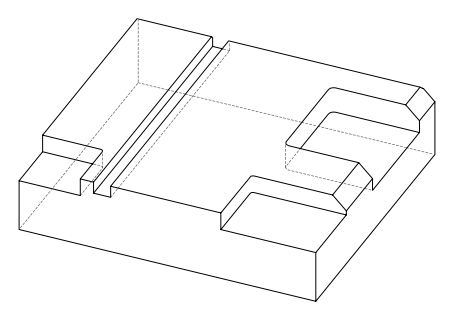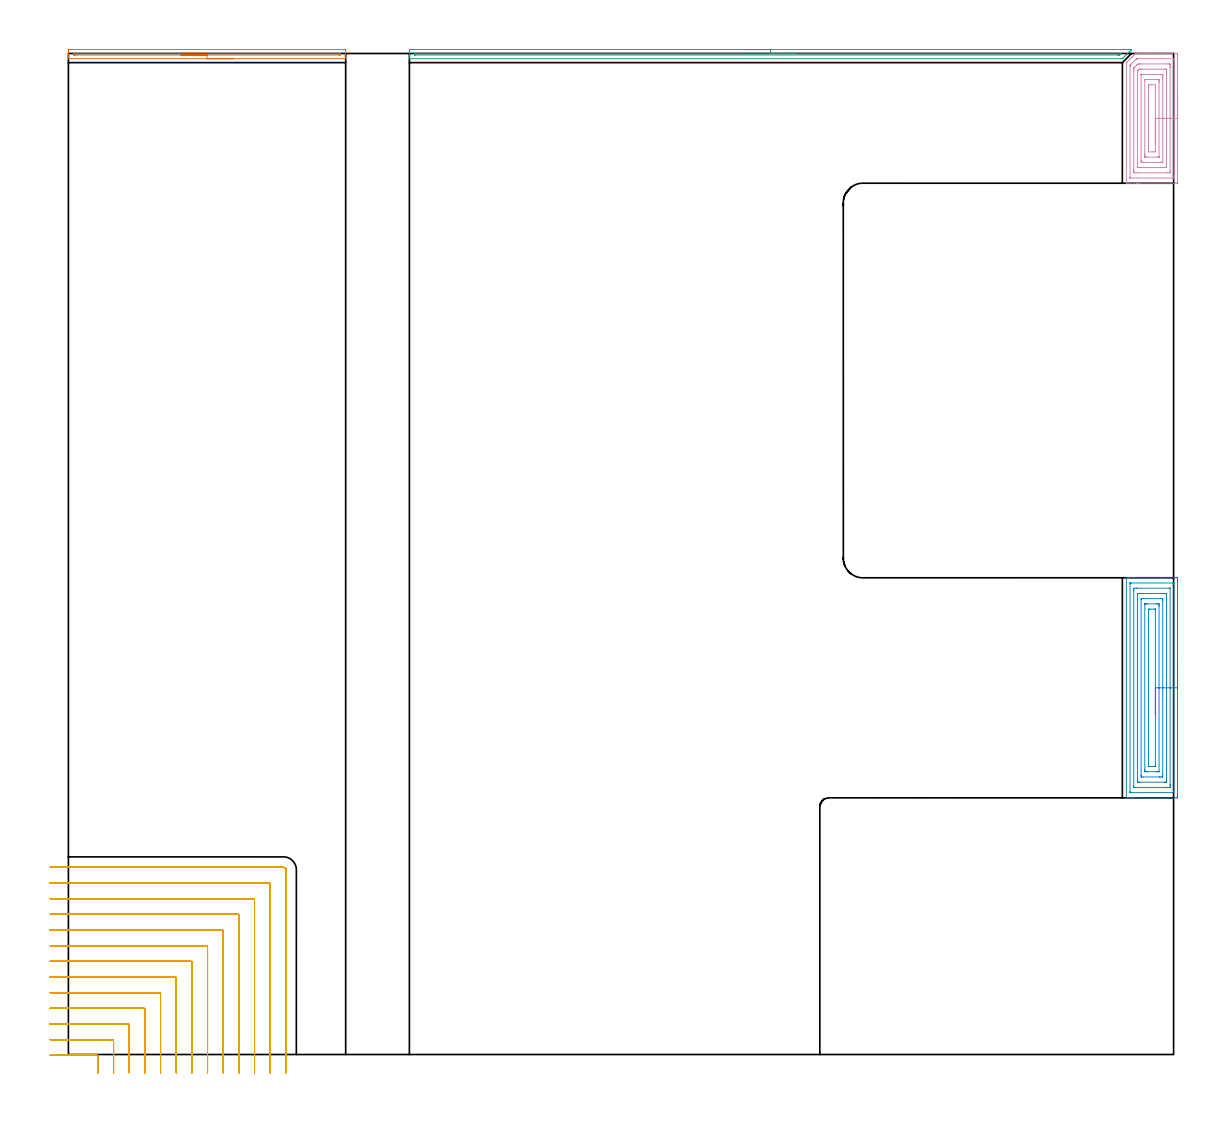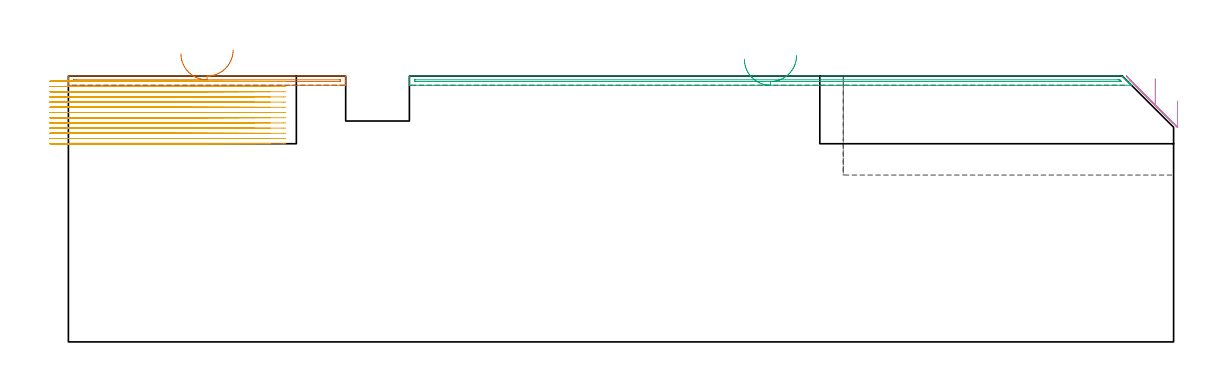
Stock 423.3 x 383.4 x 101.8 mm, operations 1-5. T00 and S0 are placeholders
(PLAN: 8 operations, 4 tool changes, 271.1 min)
(1 AREA_MILL | FG_CHAMFER_SURFACE | UGT0205_001 | 1.85 min | 665 mm3)
(2 AREA_MILL_1 | FG_CHAMFER_SURFACE_1 | UGT0205_001 | 5.1 min | 19206 mm3)
(3 AREA_MILL_2 | FG_CHAMFER_SURFACE_2 | UGT0205_001 | 4.55 min | 1719 mm3)
(4 AREA_MILL_3 | FG_CHAMFER_SURFACE_3 | UGT0205_001 | 3.14 min | 11022 mm3)
(5 MILL_CORNER_NOTCH_RECTANGULAR | CORNER_NOTCH_RECTANGULAR | NXT0201_009 | Follow Part, ap 2, ae 75% | 36.75 min | 171029 mm3)
(6 MILL_CORNER_NOTCH_RECTANGULAR_1 | CORNER_NOTCH_RECTANGULAR_1 | NXT0201_008 | Follow Part, ap 1.5, ae 75% | 125.67 min | 343431 mm3)
(7 MILL_SLOT | SLOT_PARTIAL_RECTANGULAR | NXT0201_011 | Follow Part, ap 3, ae 75% | 88.8 min | 720566 mm3)
(8 MILL_RECTANGULAR_SLOT | SLOT_RECTANGULAR | UGT0201_106 | Follow Part, ap 6, ae 75% | 5.25 min | 160859 mm3)
(TOOL UGT0205_001 | Chamfer Mill 20 x 3 x 45 deg. | D20 FL50 Z2)
(TOOL NXT0201_009 | ENDMILL 8mm [2P460-0800-NA 1630] | D8 FL26 Z6)
(TOOL NXT0201_008 | ENDMILL 6mm [2P460-0600-NA 1630] | D6 FL26 Z6)
(TOOL NXT0201_011 | ENDMILL 12mm [2P460-1200-NA 1630] | D12 FL38 Z6)
(TOOL UGT0201_106 | End Mill 24 mm | D24 FL25 Z2)
(OP 1 AREA_MILL)
G17 G21 G94 G90
T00 M6
G54
G17 G0 G90 X63.1 Y381.4 S1061 M3
G43 Z111.8 H0
G94 G1 X63.062 Z110.928 F250.
X62.948 Z110.063
X62.759 Z109.212
X62.497 Z108.38
X62.163 Z107.574
X61.76 Z106.8
X61.292 Z106.064
X60.76 Z105.372
X60.171 Z104.729
X59.528 Z104.139
X58.836 Z103.608
X58.1 Z103.14
X57.326 Z102.737
X56.52 Z102.403
X55.688 Z102.141
X54.836 Z101.952
X53.972 Z101.838
X53.1 Z101.8
X0.13
X0.01 Y381.406 Z101.792
X0. Y381.65 Z101.548
Y382.343 Z100.857
Y383.078 Z100.122
Y383.59 Z99.606
Y383.846 Z99.351
Y384.47 Z98.727
Y384.726 Z98.471
X0.002 Y384.891 Z98.305
X0.347 Y384.9 Z98.3
X105.625
X105.853 Y384.899 Z98.301
X106.198 Y384.891 Z98.305
X106.2 Y384.726 Z98.471
Y383.59 Z99.606
Y383.078 Z100.122
Y381.65 Z101.549
X106.19 Y381.406 Z101.792
X106.07 Y381.4 Z101.8
X53.1
Y382.814 Z100.386
X3.035
X2.355 Y382.815 Z100.385
X2.248 Y382.816 Z100.384
X2.018 Y382.821 Z100.379
X2.01 Y382.895 Z100.305
X2.003 Y383.058 Z100.142
X2.004 Y383.317 Z99.883
X2.009 Y383.449 Z99.751
X2.013 Y383.481 Z99.719
X2.017 Y383.482 Z99.718
X2.038 Y383.484 Z99.716
X2.131 Y383.485 Z99.715
X2.319 Y383.486 Z99.714
X103.845 Y383.485 Z99.715
X103.952 Y383.484 Z99.716
X104.182 Y383.479 Z99.721
X104.19 Y383.405 Z99.795
X104.196 Y383.243 Z99.957
X104.19 Y382.975 Z100.225
X104.175 Y382.821 Z100.379
X103.845 Y382.816 Z100.384
X103.739 Y382.815 Z100.385
X53.1 Y382.814 Z100.386
X52.228 Z100.424
X51.364 Z100.538
X50.512 Z100.726
X49.68 Z100.989
X48.874 Z101.323
X48.1 Z101.725
X47.364 Z102.194
X46.672 Z102.725
X46.029 Z103.315
X45.44 Z103.958
X44.908 Z104.65
X44.44 Z105.386
X44.037 Z106.16
X43.703 Z106.966
X43.441 Z107.798
X43.252 Z108.649
X43.138 Z109.514
X43.1 Z110.386
G0 Z111.8
M5
M2
(OP 2 AREA_MILL_1)
G17 G21 G94 G90
T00 M6
G54
G17 G0 G90 X424.8 Y150.45 S1061 M3
G43 Z111.8 H0
Z92.2
G94 G1 Y150.412 Z91.328 F250.
Y150.298 Z90.463
Y150.109 Z89.612
Y149.847 Z88.78
Y149.513 Z87.974
Y149.11 Z87.2
Y148.642 Z86.464
Y148.11 Z85.772
Y147.521 Z85.129
Y146.878 Z84.54
Y146.186 Z84.008
Y145.45 Z83.54
Y144.676 Z83.137
Y143.87 Z82.803
Y143.038 Z82.541
Y142.187 Z82.352
Y141.322 Z82.238
Y140.45 Z82.2
Y98.916
X424.796 Y98.528 Z82.202
X424.792 Y98.31 Z82.206
X424.57 Y98.3 Z82.427
X408.971 Z98.024
X408.361 Z98.634
X407.811 Z99.186
X407.475 Z99.521
X406.926 Z100.07
X406.59 Z100.405
X405.919 Z101.081
X405.583 Z101.417
X405.224 Z101.767
X405.203 Y98.308 Z101.788
X405.2 Y98.469 Z101.8
Y182.431
X405.203 Y182.591 Z101.788
X405.223 Y182.6 Z101.767
X405.583 Z101.417
X405.919 Z101.081
X406.59 Z100.405
X407.811 Z99.186
X408.361 Z98.634
X418.404 Z88.594
X423.685 Z83.312
X424.295 Y182.596 Z82.702
X424.792 Y182.591 Z82.206
X424.795 Y182.488 Z82.203
X424.799 Y181.984 Z82.201
X424.8 Y181.475 Z82.2
Y140.45
X423.386 Z83.614
Y100.702
X423.385 Y100.485 Z83.615
X423.382 Y100.377 Z83.618
X423.379 Y100.326 Z83.621
X423.372 Y100.31 Z83.628
X423.322 Y100.307 Z83.678
X422.923 Y100.301 Z84.077
X406.988 Z100.012
X406.743 Y100.305 Z100.257
X406.632 Y100.31 Z100.368
X406.621 Y100.315 Z100.379
X406.618 Y100.333 Z100.382
X406.616 Y100.381 Z100.384
X406.614 Y100.48 Z100.386
Y100.678
Y180.198
X406.615 Y180.415 Z100.385
X406.618 Y180.523 Z100.382
X406.621 Y180.574 Z100.379
X406.629 Y180.59 Z100.371
X406.678 Y180.592 Z100.322
X407.077 Y180.599 Z99.923
X423.012 Y180.6 Z83.988
X423.257 Y180.595 Z83.743
X423.368 Y180.59 Z83.632
X423.379 Y180.585 Z83.621
X423.382 Y180.567 Z83.618
X423.385 Y180.519 Z83.615
X423.386 Y180.42 Z83.614
Y180.222
Y140.45
X421.972 Z85.028
X421.971 Y103.382 Z85.029
X421.97 Y103.048 Z85.03
X421.966 Y102.489 Z85.034
X421.965 Y102.33 Z85.035
X421.818 Y102.309 Z85.182
X421.639 Y102.305 Z85.361
X420.941 Y102.3 Z86.059
X420.754 Z86.246
X408.361 Y102.301 Z98.639
X408.174 Y102.303 Z98.826
X408.049 Y102.308 Z98.951
X408.034 Y102.311 Z98.966
X408.032 Y102.315 Z98.968
X408.03 Y102.337 Z98.97
X408.028 Y102.824 Z98.972
X408.029 Y177.518 Z98.971
X408.03 Y177.852 Z98.97
X408.034 Y178.411 Z98.966
X408.035 Y178.57 Z98.965
X408.182 Y178.591 Z98.818
X408.361 Y178.595 Z98.639
X409.059 Y178.6 Z97.941
X409.246 Z97.754
X421.639 Y178.599 Z85.361
X421.827 Y178.597 Z85.173
X421.951 Y178.592 Z85.049
X421.966 Y178.589 Z85.034
X421.968 Y178.585 Z85.032
X421.97 Y178.563 Z85.03
X421.971 Y178.523 Z85.029
X421.972 Y178.411 Z85.028
Y140.45
X420.557 Z86.443
Y105.168
X420.556 Y104.475 Z86.444
X420.553 Y104.375 Z86.447
X420.551 Y104.322 Z86.449
X420.514 Y104.31 Z86.486
X420.299 Y104.305 Z86.701
X419.869 Y104.3 Z87.131
X410.106 Z96.894
X409.694 Y104.305 Z97.306
X409.489 Y104.31 Z97.511
X409.449 Y104.315 Z97.551
X409.447 Y104.35 Z97.553
X409.445 Y104.409 Z97.555
X409.443 Y104.97 Z97.557
Y105.168
Y175.732
X409.444 Y176.425 Z97.556
X409.447 Y176.525 Z97.553
X409.449 Y176.578 Z97.551
X409.487 Y176.59 Z97.513
X409.701 Y176.594 Z97.299
X410.131 Y176.6 Z96.869
X419.894 Z87.106
X420.306 Y176.595 Z86.694
X420.511 Y176.59 Z86.489
X420.551 Y176.585 Z86.449
X420.554 Y176.55 Z86.446
X420.555 Y176.491 Z86.445
X420.557 Y175.93 Z86.443
Y175.732
Y140.45
X419.143 Z87.857
Y106.795
X419.141 Y106.633 Z87.859
X419.136 Y106.321 Z87.864
X418.984 Y106.31 Z88.016
X418.744 Y106.303 Z88.256
X418.098 Y106.3 Z88.902
X417.862 Z89.138
X411.665 Z95.335
X411.016 Y106.304 Z95.984
X410.924 Y106.306 Z96.076
X410.873 Y106.31 Z96.127
X410.864 Y106.473 Z96.136
X410.859 Y106.794 Z96.141
X410.858 Y106.955 Z96.142
Y174.105
X410.859 Y174.267 Z96.141
X410.864 Y174.579 Z96.136
X411.016 Y174.59 Z95.984
X411.256 Y174.597 Z95.744
X411.902 Y174.6 Z95.098
X412.138 Z94.862
X418.335 Z88.665
X418.984 Y174.596 Z88.016
X419.076 Y174.594 Z87.924
X419.127 Y174.591 Z87.873
X419.136 Y174.427 Z87.864
X419.141 Y174.106 Z87.859
X419.143 Y173.945 Z87.857
Y140.45
X417.729 Z89.271
X417.728 Y108.481 Z89.272
X417.727 Y108.351 Z89.273
X417.725 Y108.32 Z89.275
X417.723 Y108.311 Z89.277
X417.712 Y108.308 Z89.288
X417.648 Y108.302 Z89.352
X417.213 Y108.3 Z89.787
X416.765 Z90.235
X413.224 Z93.776
X412.787 Y108.301 Z94.213
X412.335 Y108.304 Z94.665
X412.283 Y108.31 Z94.717
X412.278 Y108.361 Z94.722
X412.274 Y108.741 Z94.726
X412.272 Y109.261 Z94.728
Y172.419
X412.273 Y172.549 Z94.727
X412.275 Y172.58 Z94.725
X412.277 Y172.589 Z94.723
X412.288 Y172.592 Z94.712
X412.352 Y172.598 Z94.648
X412.787 Y172.6 Z94.213
X413.235 Z93.765
X416.776 Z90.224
X417.213 Y172.599 Z89.787
X417.665 Y172.596 Z89.335
X417.717 Y172.59 Z89.283
X417.722 Y172.539 Z89.278
X417.726 Y172.159 Z89.274
X417.728 Y171.639 Z89.272
X417.729 Y140.45 Z89.271
X416.315 Z90.685
X416.314 Y110.528 Z90.686
X416.308 Y110.318 Z90.692
X415.894 Y110.305 Z91.106
X415.668 Y110.301 Z91.332
X413.898 Y110.3 Z93.102
X413.775 Y110.303 Z93.225
X413.753 Y110.306 Z93.247
X413.692 Y110.324 Z93.308
X413.686 Y110.514 Z93.314
X413.685 Y110.528 Z93.315
X413.686 Y170.372 Z93.314
X413.692 Y170.582 Z93.308
X414.106 Y170.595 Z92.894
X414.332 Y170.599 Z92.668
X416.103 Y170.6 Z90.897
X416.225 Y170.597 Z90.775
X416.247 Y170.594 Z90.753
X416.308 Y170.576 Z90.692
X416.314 Y170.386 Z90.686
X416.315 Y170.372 Z90.685
Y140.45
Y139.578 Z90.723
Y138.714 Z90.837
Y137.862 Z91.026
Y137.03 Z91.288
Y136.224 Z91.622
Y135.45 Z92.025
Y134.714 Z92.494
Y134.022 Z93.025
Y133.379 Z93.614
Y132.79 Z94.257
Y132.259 Z94.949
Y131.79 Z95.685
Y131.387 Z96.459
Y131.053 Z97.265
Y130.791 Z98.097
Y130.602 Z98.949
Y130.488 Z99.814
Y130.45 Z100.685
G0 Z111.8
M5
M2
(OP 3 AREA_MILL_2)
G17 G21 G94 G90
T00 M6
G54
G17 G0 G90 X258.9 Y384.9 S1061 M3
G43 Z111.8 H0
Z108.3
G94 G1 X258.938 Z107.428 F250.
X259.052 Z106.563
X259.241 Z105.712
X259.503 Z104.88
X259.837 Z104.074
X260.24 Z103.3
X260.708 Z102.564
X261.24 Z101.872
X261.829 Z101.229
X262.472 Z100.64
X263.164 Z100.108
X263.9 Z99.64
X264.674 Z99.237
X265.48 Z98.903
X266.312 Z98.641
X267.164 Z98.452
X268.028 Z98.338
X268.9 Z98.3
X407.169
X407.183 Y384.895 Z98.304
X407.169 Y384.872 Z98.327
X407.099 Y384.798 Z98.401
X407.083 Y384.782 Z98.417
X406.871 Y384.57 Z98.628
X406.771 Y384.47 Z98.728
X406.573 Y384.273 Z98.927
X406.485 Y384.185 Z99.015
X406.331 Y384.03 Z99.167
X406.275 Y383.974 Z99.224
X405.644 Y383.344 Z99.856
X405.452 Y383.15 Z100.046
X404.804 Y382.504 Z100.696
X404.572 Y382.27 Z100.926
X403.964 Y381.664 Z101.536
X403.891 Y381.591 Z101.608
X403.706 Y381.404 Z101.79
X403.444 Y381.4 Z101.8
X130.78
X130.601 Y381.396 Z101.794
X130.6 Y381.746 Z101.453
Y382.002 Z101.198
Y382.71 Z100.485
Y383.944 Z99.253
X130.605 Y384.47 Z98.725
X130.61 Y384.891 Z98.304
X130.795 Y384.895 Z98.302
X131.227 Y384.9 Z98.3
X268.9
Y383.486 Z99.714
X402.997 Y383.485 Z99.715
X403.105 Y383.484 Z99.716
X403.262 Y383.479 Z99.721
X403.317 Y383.477 Z99.723
X403.306 Y383.464 Z99.736
X403.219 Y383.372 Z99.828
X403.098 Y383.248 Z99.952
X402.997 Y383.147 Z100.053
X402.776 Y382.928 Z100.272
X402.701 Y382.856 Z100.344
X402.671 Y382.832 Z100.368
X402.654 Y382.821 Z100.379
X402.614 Y382.819 Z100.381
X402.444 Y382.816 Z100.384
X402.103 Y382.814 Z100.386
X401.997
X132.908 Y382.815 Z100.385
X132.645 Y382.82 Z100.38
X132.618 Y382.821 Z100.379
X132.61 Y382.835 Z100.365
X132.604 Y382.87 Z100.33
X132.602 Y382.904 Z100.296
Y383.116 Z100.084
X132.61 Y383.475 Z99.725
X132.971 Y383.485 Z99.715
X133.015
X268.9 Y383.486 Z99.714
X269.772 Z99.752
X270.636 Z99.866
X271.488 Z100.055
X272.32 Z100.317
X273.126 Z100.651
X273.9 Z101.054
X274.636 Z101.523
X275.328 Z102.054
X275.971 Z102.643
X276.56 Z103.286
X277.092 Z103.978
X277.56 Z104.714
X277.963 Z105.488
X278.297 Z106.294
X278.559 Z107.126
X278.748 Z107.978
X278.862 Z108.843
X278.9 Z109.714
G0 Z111.8
M5
M2
(OP 4 AREA_MILL_3)
G17 G21 G94 G90
T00 M6
G54
G17 G0 G90 X424.8 Y368.55 S1061 M3
G43 Z111.8 H0
Z92.2
G94 G1 Y368.512 Z91.328 F250.
Y368.398 Z90.463
Y368.209 Z89.612
Y367.947 Z88.78
Y367.613 Z87.974
Y367.21 Z87.2
Y366.742 Z86.464
Y366.21 Z85.772
Y365.621 Z85.129
Y364.978 Z84.54
Y364.286 Z84.008
Y363.55 Z83.54
Y362.776 Z83.137
Y361.97 Z82.803
Y361.138 Z82.541
Y360.286 Z82.352
Y359.422 Z82.238
Y358.55 Z82.2
Y334.205
X424.797 Y333.704 Z82.199
X424.796 Y333.702 Z82.2
X424.295 Y333.7 Z82.701
X410.131 Z96.863
X409.37 Z97.628
X409.246 Z97.752
X405.339 Y333.701 Z101.659
X405.205 Y333.71 Z101.793
X405.2 Y333.762 Z101.8
Y379.797
X405.204 Y379.895 Z101.789
X405.216 Y379.913 Z101.778
X405.385 Y380.085 Z101.615
X405.539 Y380.239 Z101.46
X405.705 Y380.406 Z101.292
X406.424 Y381.124 Z100.575
X406.59 Y381.291 Z100.407
X407.309 Y382.01 Z99.69
X407.475 Y382.177 Z99.522
X408.195 Y382.895 Z98.805
X408.361 Y383.062 Z98.637
X408.49 Y383.19 Z98.508
X408.693 Y383.39 Z98.304
X408.739 Y383.4 Z98.259
X412.912 Z94.087
X413.672 Z93.322
X424.295 Z82.701
X424.679 Y383.396 Z82.317
X424.791 Y383.39 Z82.205
X424.799 Y383.277 Z82.198
X424.8 Y382.895 Z82.2
Y358.55
X423.386 Z83.614
X423.385 Y335.975 Z83.615
X423.381 Y335.761 Z83.619
X423.379 Y335.716 Z83.621
X423.259 Y335.71 Z83.741
X423.076 Y335.704 Z83.924
X422.8 Y335.7 Z84.2
X406.714 Y335.701 Z100.286
X406.676 Y335.702 Z100.324
X406.637 Y335.706 Z100.363
X406.623 Y335.71 Z100.377
X406.621 Y335.722 Z100.379
X406.618 Y335.766 Z100.382
X406.614 Y335.951 Z100.386
Y335.975
Y378.469
X406.616 Y378.684 Z100.384
X406.619 Y378.791 Z100.381
X406.621 Y378.842 Z100.379
X406.642 Y378.88 Z100.358
X406.85 Y379.094 Z100.15
X407.104 Y379.354 Z99.896
X408.874 Y381.124 Z98.126
X409.062 Y381.309 Z97.939
X409.124 Y381.367 Z97.876
X409.147 Y381.385 Z97.853
X409.178 Y381.39 Z97.822
X409.246 Y381.394 Z97.754
X409.856 Y381.4 Z97.144
X423.286 Y381.399 Z83.714
X423.324 Y381.398 Z83.676
X423.363 Y381.394 Z83.637
X423.377 Y381.39 Z83.623
X423.379 Y381.378 Z83.621
X423.382 Y381.334 Z83.618
X423.386 Y381.149 Z83.614
Y381.124
Y358.55
X421.972 Z85.028
X421.971 Y338.631 Z85.029
X421.969 Y338.301 Z85.031
X421.965 Y337.746 Z85.035
X421.681 Y337.704 Z85.319
X421.639 Y337.703 Z85.361
X420.8 Y337.7 Z86.2
X409.292 Z97.708
X408.404 Y337.702 Z98.596
X408.361 Y337.706 Z98.639
X408.035 Y337.746 Z98.965
X408.032 Y338.075 Z98.968
X408.029 Y338.631 Z98.971
Y338.963
Y377.03
X408.032 Y377.583 Z98.968
X408.034 Y377.749 Z98.966
X408.037 Y377.826 Z98.963
X408.076 Y377.868 Z98.924
X408.361 Y378.16 Z98.639
X408.957 Y378.758 Z98.043
X409.246 Y379.045 Z97.754
X409.402 Y379.198 Z97.598
X409.565 Y379.354 Z97.435
X410.087 Y379.398 Z96.913
X410.131 Y379.399 Z96.869
X410.97 Y379.4 Z96.03
X420.708 Z86.292
X421.596 Y379.398 Z85.404
X421.639 Y379.394 Z85.361
X421.965 Y379.354 Z85.035
X421.968 Y379.025 Z85.032
X421.971 Y378.469 Z85.029
Y378.137
X421.972 Y358.55 Z85.028
X420.557 Z86.443
Y340.599
X420.556 Y340.402 Z86.444
X420.55 Y339.721 Z86.45
X419.869 Y339.705 Z87.131
X419.684 Y339.701 Z87.316
X410.833 Y339.7 Z96.167
X410.131 Y339.701 Z96.869
X409.945 Y339.703 Z97.055
X409.45 Y339.717 Z97.55
X409.444 Y340.203 Z97.556
X409.443 Y340.402 Z97.557
Y375.813
X409.445 Y376.499 Z97.555
X409.447 Y376.698 Z97.553
X409.45 Y376.779 Z97.55
X409.508 Y376.847 Z97.492
X409.61 Y376.956 Z97.39
X409.74 Y377.089 Z97.26
X409.871 Y377.218 Z97.129
X409.977 Y377.319 Z97.023
X410.046 Y377.383 Z96.954
X410.131 Y377.39 Z96.869
X410.318 Y377.397 Z96.682
X411.016 Y377.4 Z95.984
X411.2 Z95.8
X419.869 Y377.399 Z87.131
X420.055 Y377.397 Z86.945
X420.55 Y377.383 Z86.45
X420.556 Y376.897 Z86.444
X420.557 Y376.698 Z86.443
Y358.55
X419.143 Z87.857
Y342.013
X419.141 Y341.854 Z87.859
X419.138 Y341.748 Z87.862
X419.136 Y341.715 Z87.864
X419.129 Y341.71 Z87.871
X419.102 Y341.706 Z87.898
X418.984 Y341.702 Z88.016
X418.571 Y341.7 Z88.429
X418.098 Z88.902
X411.488 Y341.701 Z95.512
X411.016 Y341.707 Z95.984
X410.866 Y341.71 Z96.134
X410.86 Y342.013 Z96.14
X410.858 Y342.172 Z96.142
X410.857 Y342.332 Z96.143
Y343.058
Y375.087
X410.859 Y375.246 Z96.141
X410.862 Y375.352 Z96.138
X410.864 Y375.385 Z96.136
X410.871 Y375.39 Z96.129
X410.898 Y375.394 Z96.102
X411.016 Y375.398 Z95.984
X411.429 Y375.4 Z95.571
X411.902 Z95.098
X418.512 Y375.399 Z88.488
X418.984 Y375.393 Z88.016
X419.134 Y375.39 Z87.866
X419.14 Y375.087 Z87.86
X419.142 Y374.928 Z87.858
X419.143 Y374.768 Z87.857
Y374.042
Y358.55
X417.729 Z89.271
Y343.814
X417.728 Y343.75 Z89.272
X417.725 Y343.719 Z89.275
X417.723 Y343.711 Z89.277
X417.699 Y343.708 Z89.301
X417.455 Y343.701 Z89.545
X412.787 Z94.213
X412.544 Y343.704 Z94.456
X412.382 Y343.71 Z94.618
X412.278 Y343.718 Z94.722
X412.276 Y343.772 Z94.724
X412.273 Y343.943 Z94.727
X412.271 Y344.459 Z94.729
Y344.828
Y373.286
X412.272 Y373.35 Z94.728
X412.275 Y373.381 Z94.725
X412.277 Y373.389 Z94.723
X412.301 Y373.392 Z94.699
X412.545 Y373.399 Z94.455
X417.213 Z89.787
X417.456 Y373.396 Z89.544
X417.618 Y373.39 Z89.382
X417.722 Y373.382 Z89.278
X417.724 Y373.328 Z89.276
X417.727 Y373.157 Z89.273
X417.729 Y372.641 Z89.271
Y372.272
Y358.55
X416.315 Z90.685
Y346.612
X416.309 Y345.732 Z90.691
X416.308 Y345.714 Z90.692
X415.456 Y345.7 Z91.544
X413.686 Z93.314
X413.685 Y370.488 Z93.315
X413.691 Y371.368 Z93.309
X413.692 Y371.386 Z93.308
X414.544 Y371.4 Z92.456
X416.314 Z90.686
X416.315 Y358.55 Z90.685
Y357.678 Z90.723
Y356.814 Z90.837
Y355.962 Z91.026
Y355.13 Z91.288
Y354.324 Z91.622
Y353.55 Z92.025
Y352.814 Z92.494
Y352.122 Z93.025
Y351.479 Z93.614
Y350.89 Z94.257
Y350.358 Z94.95
Y349.89 Z95.685
Y349.487 Z96.459
Y349.153 Z97.265
Y348.891 Z98.097
Y348.702 Z98.949
Y348.588 Z99.814
Y348.55 Z100.685
G0 Z111.8
M5
M2
(OP 5 MILL_CORNER_NOTCH_RECTANGULAR)
G17 G21 G94 G90
T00 M6
G54
G17 G0 G90 X11.3 Y-7. S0 M3
G43 Z111.8 H1
Z99.808
G94 G1 Y-4. F250.
Y-0.695 F500.
G3 X10.905 Y-0.3 R0.4
G1 X-3.989
X-6.989 F250.
G0 Z111.8
X17.3 Y-7.
Z99.808
G1 Y-4.
Y5.305 F500.
G3 X16.905 Y5.7 R0.4
G1 X-4.
X-7. F250.
G0 Z111.8
X23.3 Y-7.
Z99.808
G1 Y-4.
Y11.305 F500.
G3 X22.905 Y11.7 R0.4
G1 X-4.
X-7. F250.
G0 Z111.8
X29.3 Y-7.
Z99.808
G1 Y-4.
Y17.304 F500.
G3 X28.904 Y17.7 R0.4
G1 X-4.
X-7. F250.
G0 Z111.8
X35.3 Y-7.
Z99.808
G1 Y-4.
Y23.304 F500.
G3 X34.904 Y23.7 R0.4
G1 X-4.
X-7. F250.
G0 Z111.8
X41.3 Y-7.
Z99.808
G1 Y-4.
Y29.304 F500.
G3 X40.904 Y29.7 R0.4
G1 X-4.
X-7. F250.
G0 Z111.8
X47.3 Y-7.
Z99.808
G1 Y-4.
Y35.304 F500.
G3 X46.904 Y35.7 R0.4
G1 X-4.
X-7. F250.
G0 Z111.8
X53.3 Y-7.
Z99.808
G1 Y-4.
Y41.304 F500.
G3 X52.904 Y41.7 R0.4
G1 X-4.
X-7. F250.
G0 Z111.8
X59.3 Y-7.
Z99.808
G1 Y-4.
Y47.304 F500.
G3 X58.903 Y47.7 R0.4
G1 X-4.
X-7. F250.
G0 Z111.8
X65.3 Y-7.
Z99.808
G1 Y-4.
Y53.303 F500.
G3 X64.903 Y53.7 R0.4
G1 X-4.
X-7. F250.
G0 Z111.8
X71.3 Y-7.
Z99.808
G1 Y-4.
Y59.303 F500.
G3 X70.903 Y59.7 R0.4
G1 X-4.
X-7. F250.
G0 Z111.8
X77.3 Y-7.
Z99.808
G1 Y-4.
Y65.303 F500.
G3 X76.903 Y65.7 R0.4
G1 X-4.
X-7. F250.
G0 Z111.8
X83.3 Y-7.
Z99.808
G1 Y-4.
Y70.8 F500.
G3 X82.4 Y71.7 R0.9
G1 X-4.
X-7. F250.
G0 Z111.8
X11.3 Y-7.
Z97.815
G1 Y-4.
Y-0.695 F500.
G3 X10.905 Y-0.3 R0.4
G1 X-3.989
X-6.989 F250.
G0 Z111.8
X17.3 Y-7.
Z97.815
G1 Y-4.
Y5.305 F500.
G3 X16.905 Y5.7 R0.4
G1 X-4.
X-7. F250.
G0 Z111.8
X23.3 Y-7.
Z97.815
G1 Y-4.
Y11.305 F500.
G3 X22.905 Y11.7 R0.4
G1 X-4.
X-7. F250.
G0 Z111.8
X29.3 Y-7.
Z97.815
G1 Y-4.
Y17.304 F500.
G3 X28.904 Y17.7 R0.4
G1 X-4.
X-7. F250.
G0 Z111.8
X35.3 Y-7.
Z97.815
G1 Y-4.
Y23.304 F500.
G3 X34.904 Y23.7 R0.4
G1 X-4.
X-7. F250.
G0 Z111.8
X41.3 Y-7.
Z97.815
G1 Y-4.
Y29.304 F500.
G3 X40.904 Y29.7 R0.4
G1 X-4.
X-7. F250.
G0 Z111.8
X47.3 Y-7.
Z97.815
G1 Y-4.
Y35.304 F500.
G3 X46.904 Y35.7 R0.4
G1 X-4.
X-7. F250.
G0 Z111.8
X53.3 Y-7.
Z97.815
G1 Y-4.
Y41.304 F500.
G3 X52.904 Y41.7 R0.4
G1 X-4.
X-7. F250.
G0 Z111.8
X59.3 Y-7.
Z97.815
G1 Y-4.
Y47.303 F500.
G3 X58.903 Y47.7 R0.4
G1 X-4.
X-7. F250.
G0 Z111.8
X65.3 Y-7.
Z97.815
G1 Y-4.
Y53.303 F500.
G3 X64.903 Y53.7 R0.4
G1 X-4.
X-7. F250.
G0 Z111.8
X71.3 Y-7.
Z97.815
G1 Y-4.
Y59.303 F500.
G3 X70.903 Y59.7 R0.4
G1 X-4.
X-7. F250.
G0 Z111.8
X77.3 Y-7.
Z97.815
G1 Y-4.
Y65.303 F500.
G3 X76.903 Y65.7 R0.4
G1 X-4.
X-7. F250.
G0 Z111.8
X83.3 Y-7.
Z97.815
G1 Y-4.
Y70.8 F500.
G3 X82.4 Y71.7 R0.9
G1 X-4.
X-7. F250.
G0 Z111.8
X11.3 Y-7.
Z95.823
G1 Y-4.
Y-0.695 F500.
G3 X10.905 Y-0.3 R0.4
G1 X-3.989
X-6.989 F250.
G0 Z111.8
X17.3 Y-7.
Z95.823
G1 Y-4.
Y5.305 F500.
G3 X16.905 Y5.7 R0.4
G1 X-4.
X-7. F250.
G0 Z111.8
X23.3 Y-7.
Z95.823
G1 Y-4.
Y11.305 F500.
G3 X22.905 Y11.7 R0.4
G1 X-4.
X-7. F250.
G0 Z111.8
X29.3 Y-7.
Z95.823
G1 Y-4.
Y17.304 F500.
G3 X28.904 Y17.7 R0.4
G1 X-4.
X-7. F250.
G0 Z111.8
X35.3 Y-7.
Z95.823
G1 Y-4.
Y23.304 F500.
G3 X34.904 Y23.7 R0.4
G1 X-4.
X-7. F250.
G0 Z111.8
X41.3 Y-7.
Z95.823
G1 Y-4.
Y29.304 F500.
G3 X40.904 Y29.7 R0.4
G1 X-4.
X-7. F250.
G0 Z111.8
X47.3 Y-7.
Z95.823
G1 Y-4.
Y35.304 F500.
G3 X46.904 Y35.7 R0.4
G1 X-4.
X-7. F250.
G0 Z111.8
X53.3 Y-7.
Z95.823
G1 Y-4.
Y41.304 F500.
G3 X52.904 Y41.7 R0.4
G1 X-4.
X-7. F250.
G0 Z111.8
X59.3 Y-7.
Z95.823
G1 Y-4.
Y47.303 F500.
G3 X58.903 Y47.7 R0.4
G1 X-4.
X-7. F250.
G0 Z111.8
X65.3 Y-7.
Z95.823
G1 Y-4.
Y53.303 F500.
G3 X64.903 Y53.7 R0.4
G1 X-4.
X-7. F250.
G0 Z111.8
X71.3 Y-7.
Z95.823
G1 Y-4.
Y59.303 F500.
G3 X70.903 Y59.7 R0.4
G1 X-4.
X-7. F250.
G0 Z111.8
X77.3 Y-7.
Z95.823
G1 Y-4.
Y65.303 F500.
G3 X76.903 Y65.7 R0.4
G1 X-4.
X-7. F250.
G0 Z111.8
X83.3 Y-7.
Z95.823
G1 Y-4.
Y70.8 F500.
G3 X82.4 Y71.7 R0.9
G1 X-4.
X-7. F250.
G0 Z111.8
X11.3 Y-7.
Z93.831
G1 Y-4.
Y-0.695 F500.
G3 X10.905 Y-0.3 R0.4
G1 X-3.989
X-6.989 F250.
G0 Z111.8
X17.3 Y-7.
Z93.831
G1 Y-4.
Y5.305 F500.
G3 X16.905 Y5.7 R0.4
G1 X-4.
X-7. F250.
G0 Z111.8
X23.3 Y-7.
Z93.831
G1 Y-4.
Y11.305 F500.
G3 X22.905 Y11.7 R0.4
G1 X-4.
X-7. F250.
G0 Z111.8
X29.3 Y-7.
Z93.831
G1 Y-4.
Y17.304 F500.
G3 X28.904 Y17.7 R0.4
G1 X-4.
X-7. F250.
G0 Z111.8
X35.3 Y-7.
Z93.831
G1 Y-4.
Y23.304 F500.
G3 X34.904 Y23.7 R0.4
G1 X-4.
X-7. F250.
G0 Z111.8
X41.3 Y-7.
Z93.831
G1 Y-4.
Y29.304 F500.
G3 X40.904 Y29.7 R0.4
G1 X-4.
X-7. F250.
G0 Z111.8
X47.3 Y-7.
Z93.831
G1 Y-4.
Y35.304 F500.
G3 X46.904 Y35.7 R0.4
G1 X-4.
X-7. F250.
G0 Z111.8
X53.3 Y-7.
Z93.831
G1 Y-4.
Y41.304 F500.
G3 X52.904 Y41.7 R0.4
G1 X-4.
X-7. F250.
G0 Z111.8
X59.3 Y-7.
Z93.831
G1 Y-4.
Y47.303 F500.
G3 X58.903 Y47.7 R0.4
G1 X-4.
X-7. F250.
G0 Z111.8
X65.3 Y-7.
Z93.831
G1 Y-4.
Y53.303 F500.
G3 X64.903 Y53.7 R0.4
G1 X-4.
X-7. F250.
G0 Z111.8
X71.3 Y-7.
Z93.831
G1 Y-4.
Y59.303 F500.
G3 X70.903 Y59.7 R0.4
G1 X-4.
X-7. F250.
G0 Z111.8
X77.3 Y-7.
Z93.831
G1 Y-4.
Y65.303 F500.
G3 X76.903 Y65.7 R0.4
G1 X-4.
X-7. F250.
G0 Z111.8
X83.3 Y-7.
Z93.831
G1 Y-4.
Y70.8 F500.
G3 X82.4 Y71.7 R0.9
G1 X-4.
X-7. F250.
G0 Z111.8
X11.3 Y-7.
Z91.838
G1 Y-4.
Y-0.695 F500.
G3 X10.905 Y-0.3 R0.4
G1 X-3.989
X-6.989 F250.
G0 Z111.8
X17.3 Y-7.
Z91.838
G1 Y-4.
Y5.305 F500.
G3 X16.905 Y5.7 R0.4
G1 X-4.
X-7. F250.
G0 Z111.8
X23.3 Y-7.
Z91.838
G1 Y-4.
Y11.305 F500.
G3 X22.905 Y11.7 R0.4
G1 X-4.
X-7. F250.
G0 Z111.8
X29.3 Y-7.
Z91.838
G1 Y-4.
Y17.304 F500.
G3 X28.904 Y17.7 R0.4
G1 X-4.
X-7. F250.
G0 Z111.8
X35.3 Y-7.
Z91.838
G1 Y-4.
Y23.304 F500.
G3 X34.904 Y23.7 R0.4
G1 X-4.
X-7. F250.
G0 Z111.8
X41.3 Y-7.
Z91.838
G1 Y-4.
Y29.304 F500.
G3 X40.904 Y29.7 R0.4
G1 X-4.
X-7. F250.
G0 Z111.8
X47.3 Y-7.
Z91.838
G1 Y-4.
Y35.304 F500.
G3 X46.904 Y35.7 R0.4
G1 X-4.
X-7. F250.
G0 Z111.8
X53.3 Y-7.
Z91.838
G1 Y-4.
Y41.304 F500.
G3 X52.904 Y41.7 R0.4
G1 X-4.
X-7. F250.
G0 Z111.8
X59.3 Y-7.
Z91.838
G1 Y-4.
Y47.303 F500.
G3 X58.903 Y47.7 R0.4
G1 X-4.
X-7. F250.
G0 Z111.8
X65.3 Y-7.
Z91.838
G1 Y-4.
Y53.303 F500.
G3 X64.903 Y53.7 R0.4
G1 X-4.
X-7. F250.
G0 Z111.8
X71.3 Y-7.
Z91.838
G1 Y-4.
Y59.303 F500.
G3 X70.903 Y59.7 R0.4
G1 X-4.
X-7. F250.
G0 Z111.8
X77.3 Y-7.
Z91.838
G1 Y-4.
Y65.303 F500.
G3 X76.903 Y65.7 R0.4
G1 X-4.
X-7. F250.
G0 Z111.8
X83.3 Y-7.
Z91.838
G1 Y-4.
Y70.8 F500.
G3 X82.4 Y71.7 R0.9
G1 X-4.
X-7. F250.
G0 Z111.8
X11.3 Y-7.
Z89.846
G1 Y-4.
Y-0.695 F500.
G3 X10.905 Y-0.3 R0.4
G1 X-3.989
X-6.989 F250.
G0 Z111.8
X17.3 Y-7.
Z89.846
G1 Y-4.
Y5.305 F500.
G3 X16.905 Y5.7 R0.4
G1 X-4.
X-7. F250.
G0 Z111.8
X23.3 Y-7.
Z89.846
G1 Y-4.
Y11.305 F500.
G3 X22.905 Y11.7 R0.4
G1 X-4.
X-7. F250.
G0 Z111.8
X29.3 Y-7.
Z89.846
G1 Y-4.
Y17.304 F500.
G3 X28.904 Y17.7 R0.4
G1 X-4.
X-7. F250.
G0 Z111.8
X35.3 Y-7.
Z89.846
G1 Y-4.
Y23.304 F500.
G3 X34.904 Y23.7 R0.4
G1 X-4.
X-7. F250.
G0 Z111.8
X41.3 Y-7.
Z89.846
G1 Y-4.
Y29.304 F500.
G3 X40.904 Y29.7 R0.4
G1 X-4.
X-7. F250.
G0 Z111.8
X47.3 Y-7.
Z89.846
G1 Y-4.
Y35.304 F500.
G3 X46.904 Y35.7 R0.4
G1 X-4.
X-7. F250.
G0 Z111.8
X53.3 Y-7.
Z89.846
G1 Y-4.
Y41.304 F500.
G3 X52.904 Y41.7 R0.4
G1 X-4.
X-7. F250.
G0 Z111.8
X59.3 Y-7.
Z89.846
G1 Y-4.
Y47.303 F500.
G3 X58.903 Y47.7 R0.4
G1 X-4.
X-7. F250.
G0 Z111.8
X65.3 Y-7.
Z89.846
G1 Y-4.
Y53.303 F500.
G3 X64.903 Y53.7 R0.4
G1 X-4.
X-7. F250.
G0 Z111.8
X71.3 Y-7.
Z89.846
G1 Y-4.
Y59.303 F500.
G3 X70.903 Y59.7 R0.4
G1 X-4.
X-7. F250.
G0 Z111.8
X77.3 Y-7.
Z89.846
G1 Y-4.
Y65.303 F500.
G3 X76.903 Y65.7 R0.4
G1 X-4.
X-7. F250.
G0 Z111.8
X83.3 Y-7.
Z89.846
G1 Y-4.
Y70.8 F500.
G3 X82.4 Y71.7 R0.9
G1 X-4.
X-7. F250.
G0 Z111.8
X11.3 Y-7.
Z87.854
G1 Y-4.
Y-0.695 F500.
G3 X10.905 Y-0.3 R0.4
G1 X-3.989
X-6.989 F250.
G0 Z111.8
X17.3 Y-7.
Z87.854
G1 Y-4.
Y5.305 F500.
G3 X16.905 Y5.7 R0.4
G1 X-4.
X-7. F250.
G0 Z111.8
X23.3 Y-7.
Z87.854
G1 Y-4.
Y11.305 F500.
G3 X22.905 Y11.7 R0.4
G1 X-4.
X-7. F250.
G0 Z111.8
X29.3 Y-7.
Z87.854
G1 Y-4.
Y17.304 F500.
G3 X28.904 Y17.7 R0.4
G1 X-4.
X-7. F250.
G0 Z111.8
X35.3 Y-7.
Z87.854
G1 Y-4.
Y23.304 F500.
G3 X34.904 Y23.7 R0.4
G1 X-4.
X-7. F250.
G0 Z111.8
X41.3 Y-7.
Z87.854
G1 Y-4.
Y29.304 F500.
G3 X40.904 Y29.7 R0.4
G1 X-4.
X-7. F250.
G0 Z111.8
X47.3 Y-7.
Z87.854
G1 Y-4.
Y35.304 F500.
G3 X46.904 Y35.7 R0.4
G1 X-4.
X-7. F250.
G0 Z111.8
X53.3 Y-7.
Z87.854
G1 Y-4.
Y41.304 F500.
G3 X52.904 Y41.7 R0.4
G1 X-4.
X-7. F250.
G0 Z111.8
X59.3 Y-7.
Z87.854
G1 Y-4.
Y47.303 F500.
G3 X58.903 Y47.7 R0.4
G1 X-4.
X-7. F250.
G0 Z111.8
X65.3 Y-7.
Z87.854
G1 Y-4.
Y53.303 F500.
G3 X64.903 Y53.7 R0.4
G1 X-4.
X-7. F250.
G0 Z111.8
X71.3 Y-7.
Z87.854
G1 Y-4.
Y59.303 F500.
G3 X70.903 Y59.7 R0.4
G1 X-4.
X-7. F250.
G0 Z111.8
X77.3 Y-7.
Z87.854
G1 Y-4.
Y65.303 F500.
G3 X76.903 Y65.7 R0.4
G1 X-4.
X-7. F250.
G0 Z111.8
X83.3 Y-7.
Z87.854
G1 Y-4.
Y70.8 F500.
G3 X82.4 Y71.7 R0.9
G1 X-4.
X-7. F250.
G0 Z111.8
X11.3 Y-7.
Z85.862
G1 Y-4.
Y-0.695 F500.
G3 X10.905 Y-0.3 R0.4
G1 X-3.989
X-6.989 F250.
G0 Z111.8
X17.3 Y-7.
Z85.862
G1 Y-4.
Y5.305 F500.
G3 X16.905 Y5.7 R0.4
G1 X-4.
X-7. F250.
G0 Z111.8
X23.3 Y-7.
Z85.862
G1 Y-4.
Y11.305 F500.
G3 X22.905 Y11.7 R0.4
G1 X-4.
X-7. F250.
G0 Z111.8
X29.3 Y-7.
Z85.862
G1 Y-4.
Y17.304 F500.
G3 X28.904 Y17.7 R0.4
G1 X-4.
X-7. F250.
G0 Z111.8
X35.3 Y-7.
Z85.862
G1 Y-4.
Y23.304 F500.
G3 X34.904 Y23.7 R0.4
G1 X-4.
X-7. F250.
G0 Z111.8
X41.3 Y-7.
Z85.862
G1 Y-4.
Y29.304 F500.
G3 X40.904 Y29.7 R0.4
G1 X-4.
X-7. F250.
G0 Z111.8
X47.3 Y-7.
Z85.862
G1 Y-4.
Y35.304 F500.
G3 X46.904 Y35.7 R0.4
G1 X-4.
X-7. F250.
G0 Z111.8
X53.3 Y-7.
Z85.862
G1 Y-4.
Y41.304 F500.
G3 X52.904 Y41.7 R0.4
G1 X-4.
X-7. F250.
G0 Z111.8
X59.3 Y-7.
Z85.862
G1 Y-4.
Y47.303 F500.
G3 X58.903 Y47.7 R0.4
G1 X-4.
X-7. F250.
G0 Z111.8
X65.3 Y-7.
Z85.862
G1 Y-4.
Y53.303 F500.
G3 X64.903 Y53.7 R0.4
G1 X-4.
X-7. F250.
G0 Z111.8
X71.3 Y-7.
Z85.862
G1 Y-4.
Y59.303 F500.
G3 X70.903 Y59.7 R0.4
G1 X-4.
X-7. F250.
G0 Z111.8
X77.3 Y-7.
Z85.862
G1 Y-4.
Y65.303 F500.
G3 X76.903 Y65.7 R0.4
G1 X-4.
X-7. F250.
G0 Z111.8
X83.3 Y-7.
Z85.862
G1 Y-4.
Y70.8 F500.
G3 X82.4 Y71.7 R0.9
G1 X-4.
X-7. F250.
G0 Z111.8
X11.3 Y-7.
Z83.869
G1 Y-4.
Y-0.695 F500.
G3 X10.905 Y-0.3 R0.4
G1 X-3.989
X-6.989 F250.
G0 Z111.8
X17.3 Y-7.
Z83.869
G1 Y-4.
Y5.305 F500.
G3 X16.905 Y5.7 R0.4
G1 X-4.
X-7. F250.
G0 Z111.8
X23.3 Y-7.
Z83.869
G1 Y-4.
Y11.305 F500.
G3 X22.905 Y11.7 R0.4
G1 X-4.
X-7. F250.
G0 Z111.8
X29.3 Y-7.
Z83.869
G1 Y-4.
Y17.304 F500.
G3 X28.904 Y17.7 R0.4
G1 X-4.
X-7. F250.
G0 Z111.8
X35.3 Y-7.
Z83.869
G1 Y-4.
Y23.304 F500.
G3 X34.904 Y23.7 R0.4
G1 X-4.
X-7. F250.
G0 Z111.8
X41.3 Y-7.
Z83.869
G1 Y-4.
Y29.304 F500.
G3 X40.904 Y29.7 R0.4
G1 X-4.
X-7. F250.
G0 Z111.8
X47.3 Y-7.
Z83.869
G1 Y-4.
Y35.304 F500.
G3 X46.904 Y35.7 R0.4
G1 X-4.
X-7. F250.
G0 Z111.8
X53.3 Y-7.
Z83.869
G1 Y-4.
Y41.304 F500.
G3 X52.904 Y41.7 R0.4
G1 X-4.
X-7. F250.
G0 Z111.8
X59.3 Y-7.
Z83.869
G1 Y-4.
Y47.303 F500.
G3 X58.903 Y47.7 R0.4
G1 X-4.
X-7. F250.
G0 Z111.8
X65.3 Y-7.
Z83.869
G1 Y-4.
Y53.303 F500.
G3 X64.903 Y53.7 R0.4
G1 X-4.
X-7. F250.
G0 Z111.8
X71.3 Y-7.
Z83.869
G1 Y-4.
Y59.303 F500.
G3 X70.903 Y59.7 R0.4
G1 X-4.
X-7. F250.
G0 Z111.8
X77.3 Y-7.
Z83.869
G1 Y-4.
Y65.303 F500.
G3 X76.903 Y65.7 R0.4
G1 X-4.
X-7. F250.
G0 Z111.8
X83.3 Y-7.
Z83.869
G1 Y-4.
Y70.8 F500.
G3 X82.4 Y71.7 R0.9
G1 X-4.
X-7. F250.
G0 Z111.8
X11.3 Y-7.
Z81.877
G1 Y-4.
Y-0.695 F500.
G3 X10.905 Y-0.3 R0.4
G1 X-3.989
X-6.989 F250.
G0 Z111.8
X17.3 Y-7.
Z81.877
G1 Y-4.
Y5.305 F500.
G3 X16.905 Y5.7 R0.4
G1 X-4.
X-7. F250.
G0 Z111.8
X23.3 Y-7.
Z81.877
G1 Y-4.
Y11.305 F500.
G3 X22.905 Y11.7 R0.4
G1 X-4.
X-7. F250.
G0 Z111.8
X29.3 Y-7.
Z81.877
G1 Y-4.
Y17.304 F500.
G3 X28.904 Y17.7 R0.4
G1 X-4.
X-7. F250.
G0 Z111.8
X35.3 Y-7.
Z81.877
G1 Y-4.
Y23.304 F500.
G3 X34.904 Y23.7 R0.4
G1 X-4.
X-7. F250.
G0 Z111.8
X41.3 Y-7.
Z81.877
G1 Y-4.
Y29.304 F500.
G3 X40.904 Y29.7 R0.4
G1 X-4.
X-7. F250.
G0 Z111.8
X47.3 Y-7.
Z81.877
G1 Y-4.
Y35.304 F500.
G3 X46.904 Y35.7 R0.4
G1 X-4.
X-7. F250.
G0 Z111.8
X53.3 Y-7.
Z81.877
G1 Y-4.
Y41.304 F500.
G3 X52.904 Y41.7 R0.4
G1 X-4.
X-7. F250.
G0 Z111.8
X59.3 Y-7.
Z81.877
G1 Y-4.
Y47.303 F500.
G3 X58.903 Y47.7 R0.4
G1 X-4.
X-7. F250.
G0 Z111.8
X65.3 Y-7.
Z81.877
G1 Y-4.
Y53.303 F500.
G3 X64.903 Y53.7 R0.4
G1 X-4.
X-7. F250.
G0 Z111.8
X71.3 Y-7.
Z81.877
G1 Y-4.
Y59.303 F500.
G3 X70.903 Y59.7 R0.4
G1 X-4.
X-7. F250.
G0 Z111.8
X77.3 Y-7.
Z81.877
G1 Y-4.
Y65.303 F500.
G3 X76.903 Y65.7 R0.4
G1 X-4.
X-7. F250.
G0 Z111.8
X83.3 Y-7.
Z81.877
G1 Y-4.
Y70.8 F500.
G3 X82.4 Y71.7 R0.9
G1 X-4.
X-7. F250.
G0 Z111.8
X11.3 Y-7.
Z79.885
G1 Y-4.
Y-0.695 F500.
G3 X10.905 Y-0.3 R0.4
G1 X-3.989
X-6.989 F250.
G0 Z111.8
X17.3 Y-7.
Z79.885
G1 Y-4.
Y5.305 F500.
G3 X16.905 Y5.7 R0.4
G1 X-4.
X-7. F250.
G0 Z111.8
X23.3 Y-7.
Z79.885
G1 Y-4.
Y11.305 F500.
G3 X22.905 Y11.7 R0.4
G1 X-4.
X-7. F250.
G0 Z111.8
X29.3 Y-7.
Z79.885
G1 Y-4.
Y17.304 F500.
G3 X28.904 Y17.7 R0.4
G1 X-4.
X-7. F250.
G0 Z111.8
X35.3 Y-7.
Z79.885
G1 Y-4.
Y23.304 F500.
G3 X34.904 Y23.7 R0.4
G1 X-4.
X-7. F250.
G0 Z111.8
X41.3 Y-7.
Z79.885
G1 Y-4.
Y29.304 F500.
G3 X40.904 Y29.7 R0.4
G1 X-4.
X-7. F250.
G0 Z111.8
X47.3 Y-7.
Z79.885
G1 Y-4.
Y35.304 F500.
G3 X46.904 Y35.7 R0.4
G1 X-4.
X-7. F250.
G0 Z111.8
X53.3 Y-7.
Z79.885
G1 Y-4.
Y41.304 F500.
G3 X52.904 Y41.7 R0.4
G1 X-4.
X-7. F250.
G0 Z111.8
X59.3 Y-7.
Z79.885
G1 Y-4.
Y47.303 F500.
G3 X58.903 Y47.7 R0.4
G1 X-4.
X-7. F250.
G0 Z111.8
X65.3 Y-7.
Z79.885
G1 Y-4.
Y53.303 F500.
G3 X64.903 Y53.7 R0.4
G1 X-4.
X-7. F250.
G0 Z111.8
X71.3 Y-7.
Z79.885
G1 Y-4.
Y59.303 F500.
G3 X70.903 Y59.7 R0.4
G1 X-4.
X-7. F250.
G0 Z111.8
X77.3 Y-7.
Z79.885
G1 Y-4.
Y65.303 F500.
G3 X76.903 Y65.7 R0.4
G1 X-4.
X-7. F250.
G0 Z111.8
X83.3 Y-7.
Z79.885
G1 Y-4.
Y70.8 F500.
G3 X82.4 Y71.7 R0.9
G1 X-4.
X-7. F250.
G0 Z111.8
X11.3 Y-7.
Z77.892
G1 Y-4.
Y-0.695 F500.
G3 X10.905 Y-0.3 R0.4
G1 X-3.989
X-6.989 F250.
G0 Z111.8
X17.3 Y-7.
Z77.892
G1 Y-4.
Y5.305 F500.
G3 X16.905 Y5.7 R0.4
G1 X-4.
X-7. F250.
G0 Z111.8
X23.3 Y-7.
Z77.892
G1 Y-4.
Y11.305 F500.
G3 X22.905 Y11.7 R0.4
G1 X-4.
X-7. F250.
G0 Z111.8
X29.3 Y-7.
Z77.892
G1 Y-4.
Y17.304 F500.
G3 X28.904 Y17.7 R0.4
G1 X-4.
X-7. F250.
G0 Z111.8
X35.3 Y-7.
Z77.892
G1 Y-4.
Y23.304 F500.
G3 X34.904 Y23.7 R0.4
G1 X-4.
X-7. F250.
G0 Z111.8
X41.3 Y-7.
Z77.892
G1 Y-4.
Y29.304 F500.
G3 X40.904 Y29.7 R0.4
G1 X-4.
X-7. F250.
G0 Z111.8
X47.3 Y-7.
Z77.892
G1 Y-4.
Y35.304 F500.
G3 X46.904 Y35.7 R0.4
G1 X-4.
X-7. F250.
G0 Z111.8
X53.3 Y-7.
Z77.892
G1 Y-4.
Y41.304 F500.
G3 X52.904 Y41.7 R0.4
G1 X-4.
X-7. F250.
G0 Z111.8
X59.3 Y-7.
Z77.892
G1 Y-4.
Y47.303 F500.
G3 X58.903 Y47.7 R0.4
G1 X-4.
X-7. F250.
G0 Z111.8
X65.3 Y-7.
Z77.892
G1 Y-4.
Y53.303 F500.
G3 X64.903 Y53.7 R0.4
G1 X-4.
X-7. F250.
G0 Z111.8
X71.3 Y-7.
Z77.892
G1 Y-4.
Y59.303 F500.
G3 X70.903 Y59.7 R0.4
G1 X-4.
X-7. F250.
G0 Z111.8
X77.3 Y-7.
Z77.892
G1 Y-4.
Y65.303 F500.
G3 X76.903 Y65.7 R0.4
G1 X-4.
X-7. F250.
G0 Z111.8
X83.3 Y-7.
Z77.892
G1 Y-4.
Y70.8 F500.
G3 X82.4 Y71.7 R0.9
G1 X-4.
X-7. F250.
G0 Z111.8
X11.3 Y-7.
Z75.9
G1 Y-4.
Y-0.695 F500.
G3 X10.905 Y-0.3 R0.4
G1 X-3.989
X-6.989 F250.
G0 Z111.8
X17.3 Y-7.
Z75.9
G1 Y-4.
Y5.305 F500.
G3 X16.905 Y5.7 R0.4
G1 X-4.
X-7. F250.
G0 Z111.8
X23.3 Y-7.
Z75.9
G1 Y-4.
Y11.305 F500.
G3 X22.905 Y11.7 R0.4
G1 X-4.
X-7. F250.
G0 Z111.8
X29.3 Y-7.
Z75.9
G1 Y-4.
Y17.304 F500.
G3 X28.904 Y17.7 R0.4
G1 X-4.
X-7. F250.
G0 Z111.8
X35.3 Y-7.
Z75.9
G1 Y-4.
Y23.304 F500.
G3 X34.904 Y23.7 R0.4
G1 X-4.
X-7. F250.
G0 Z111.8
X41.3 Y-7.
Z75.9
G1 Y-4.
Y29.304 F500.
G3 X40.904 Y29.7 R0.4
G1 X-4.
X-7. F250.
G0 Z111.8
X47.3 Y-7.
Z75.9
G1 Y-4.
Y35.304 F500.
G3 X46.904 Y35.7 R0.4
G1 X-4.
X-7. F250.
G0 Z111.8
X53.3 Y-7.
Z75.9
G1 Y-4.
Y41.304 F500.
G3 X52.904 Y41.7 R0.4
G1 X-4.
X-7. F250.
G0 Z111.8
X59.3 Y-7.
Z75.9
G1 Y-4.
Y47.303 F500.
G3 X58.903 Y47.7 R0.4
G1 X-4.
X-7. F250.
G0 Z111.8
X65.3 Y-7.
Z75.9
G1 Y-4.
Y53.303 F500.
G3 X64.903 Y53.7 R0.4
G1 X-4.
X-7. F250.
G0 Z111.8
X71.3 Y-7.
Z75.9
G1 Y-4.
Y59.303 F500.
G3 X70.903 Y59.7 R0.4
G1 X-4.
X-7. F250.
G0 Z111.8
X77.3 Y-7.
Z75.9
G1 Y-4.
Y65.303 F500.
G3 X76.903 Y65.7 R0.4
G1 X-4.
X-7. F250.
G0 Z111.8
X83.3 Y-7.
Z75.9
G1 Y-4.
Y70.8 F500.
G3 X82.4 Y71.7 R0.9
G1 X-4.
X-7. F250.
G0 Z111.8
M5
M2
